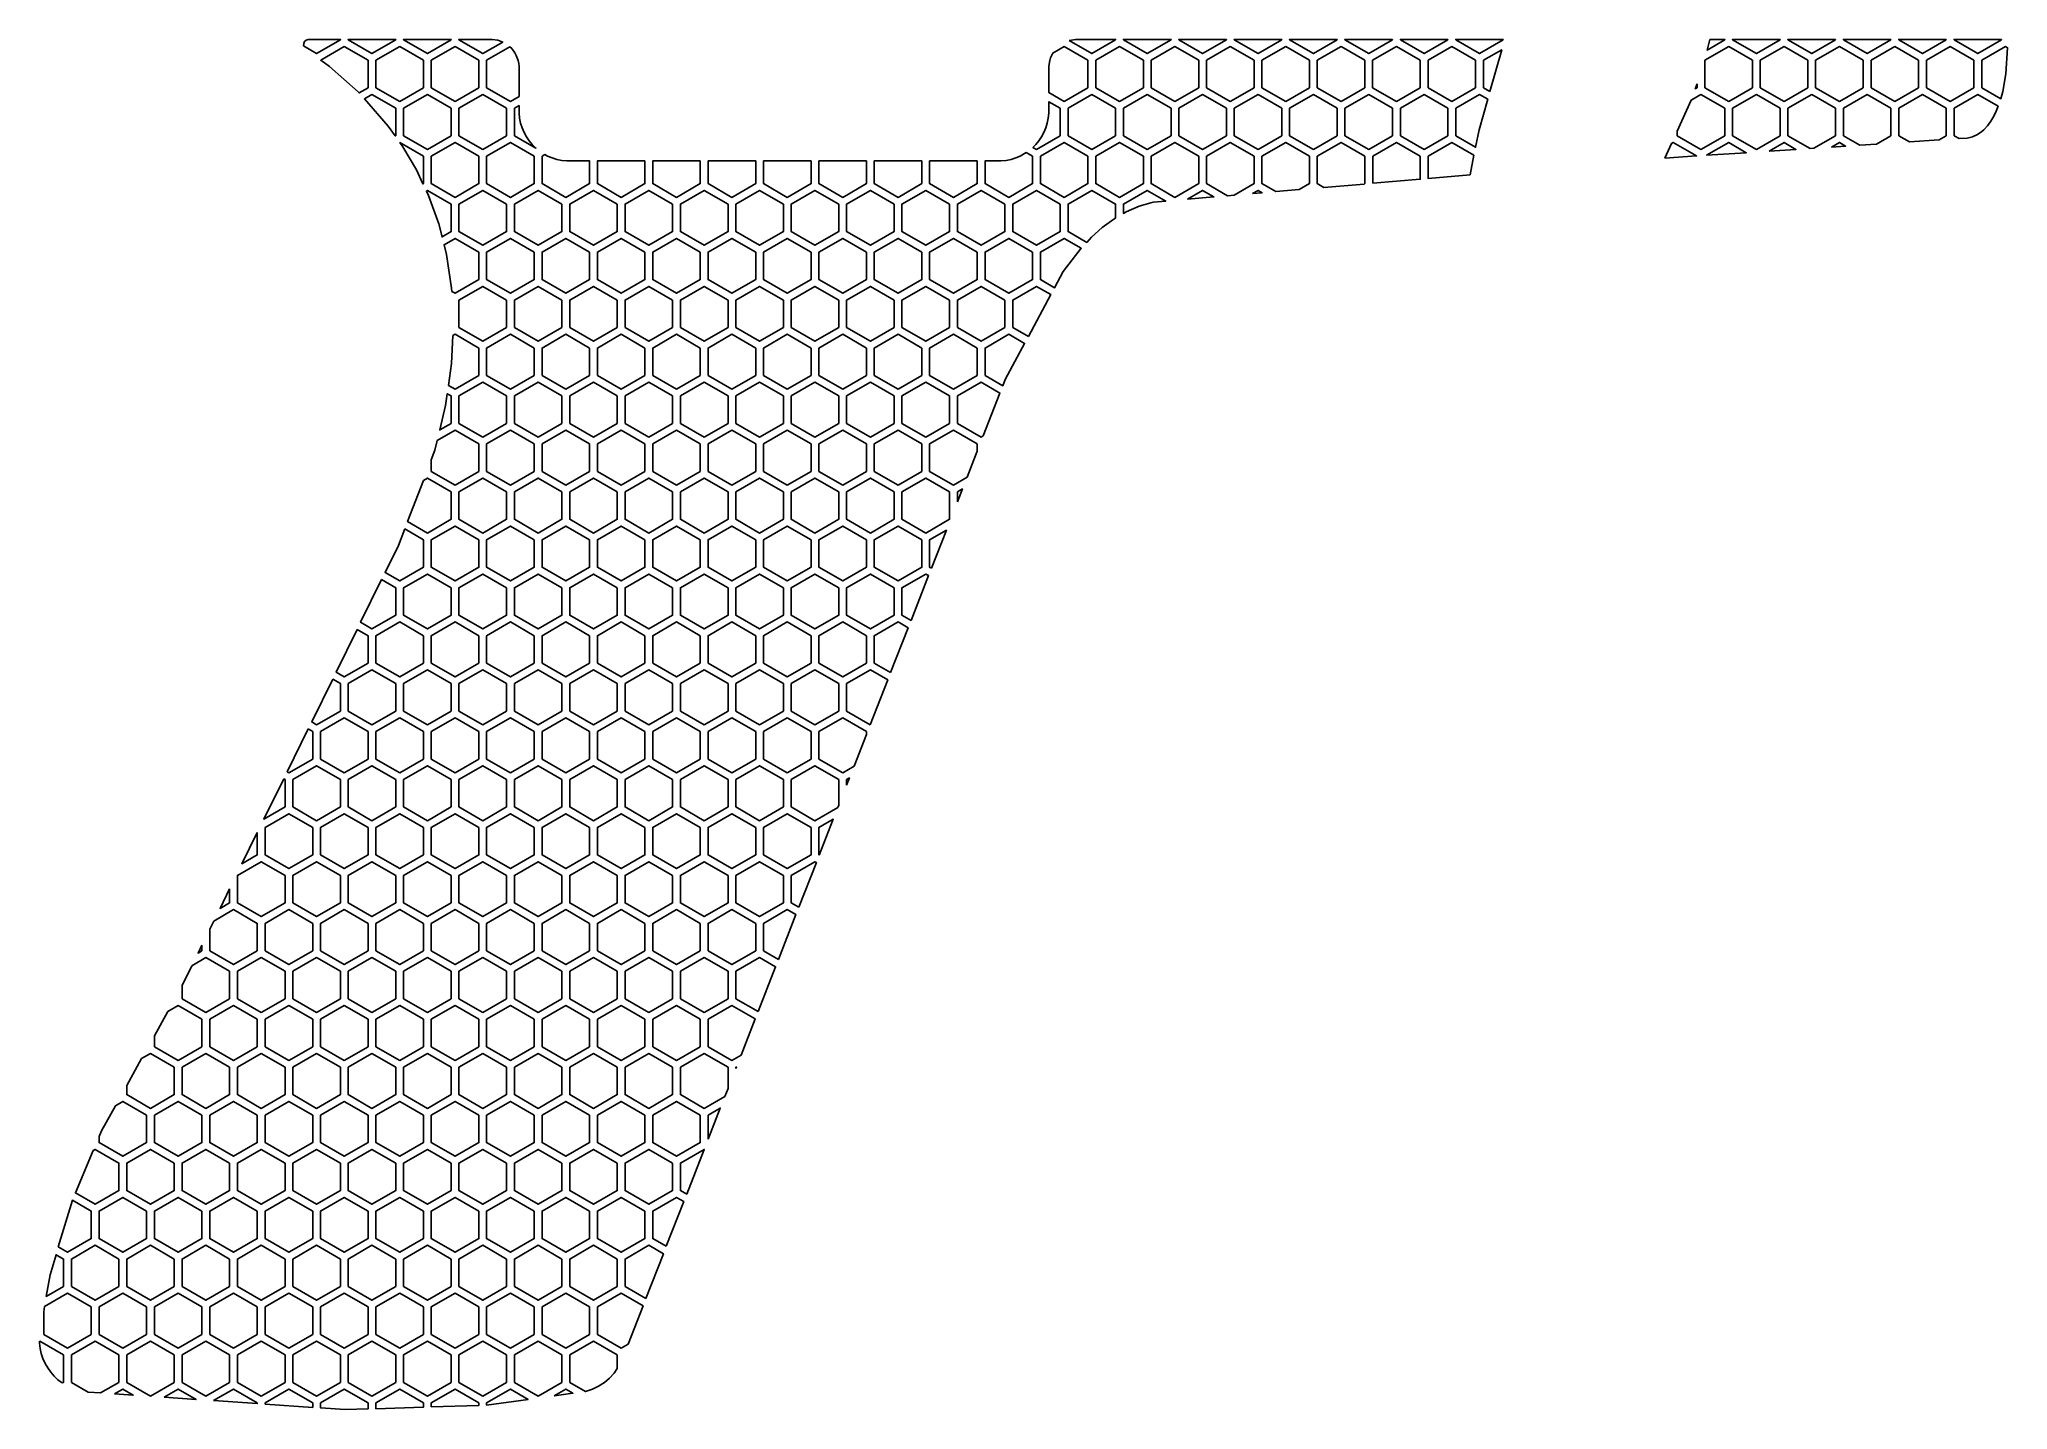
# Model space of a CAD drawing. Header units: millimetres. Extents: x 11 to 137, y -286 to -198.
import ezdxf

# ---------------------------------------------------------------- set-up
doc = ezdxf.new("R2010")
doc.units = ezdxf.units.MM

# ---------------------------------------------------------------- blocks, each defined once
blk = doc.blocks.new('HEX')
blk.add_lwpolyline([(1.516, 0.875), (0, 1.75), (-1.516, 0.875), (-1.516, -0.875), (0, -1.75), (1.516, -0.875)], close=True)

msp = doc.modelspace()

# ---------------------------------------------------------------- linework, layer by layer
for points in [[(28.269, -198.799), (28.28, -198.635), (28.343, -198.513), (28.449, -198.422), (28.561, -198.383), (30.622, -198.379), (30.622, -198.407), (29.106, -199.282), (28.269, -198.799)], [(31.752, -201.72), (29.926, -200.107), (29.367, -199.708), (30.872, -198.84), (32.387, -199.715), (32.387, -201.465), (31.818, -201.794), (31.752, -201.72)], [(34.153, -198.379), (34.153, -198.407), (32.637, -199.282), (31.122, -198.407), (31.122, -198.379), (34.153, -198.379)], [(37.684, -198.38), (37.684, -198.407), (36.168, -199.282), (34.653, -198.407), (34.653, -198.379), (37.684, -198.38)], [(40.3, -198.38), (40.659, -198.434), (40.971, -198.548), (39.699, -199.282), (38.184, -198.407), (38.184, -198.38), (40.3, -198.38)], [(41.544, -198.969), (41.752, -199.247), (41.835, -199.401), (41.957, -199.732), (41.993, -199.909), (42.011, -200.091), (42.016, -202.022), (41.465, -202.34), (39.949, -201.465), (39.949, -199.715), (41.433, -198.858), (41.544, -198.969)], [(75.804, -200.091), (75.858, -199.732), (75.911, -199.563), (76.06, -199.253), (76.776, -198.84), (78.291, -199.715), (78.291, -201.465), (76.776, -202.34), (75.8, -201.777), (75.804, -200.091)], [(77.102, -198.451), (77.515, -198.38), (80.057, -198.38), (80.057, -198.407), (78.541, -199.282), (77.102, -198.451)], [(83.588, -198.379), (83.588, -198.407), (82.072, -199.282), (80.557, -198.407), (80.557, -198.38), (83.588, -198.379)], [(87.119, -198.379), (87.119, -198.407), (85.604, -199.282), (84.088, -198.407), (84.088, -198.379), (87.119, -198.379)], [(90.65, -198.379), (90.65, -198.407), (89.135, -199.282), (87.619, -198.407), (87.619, -198.379), (90.65, -198.379)], [(94.181, -198.378), (94.181, -198.407), (92.666, -199.282), (91.15, -198.407), (91.15, -198.379), (94.181, -198.378)], [(97.712, -198.378), (97.712, -198.407), (96.197, -199.282), (94.681, -198.407), (94.681, -198.378), (97.712, -198.378)], [(101.243, -198.378), (101.243, -198.407), (99.728, -199.282), (98.212, -198.407), (98.212, -198.378), (101.243, -198.378)], [(104.775, -198.378), (104.775, -198.407), (103.259, -199.282), (101.743, -198.407), (101.743, -198.378), (104.775, -198.378)], [(103.924, -201.704), (103.509, -201.465), (103.509, -199.715), (104.676, -199.041), (103.924, -201.704)], [(117.944, -198.378), (118.899, -198.378), (118.899, -198.407), (117.77, -199.058), (117.944, -198.378)], [(122.43, -198.378), (122.43, -198.407), (120.914, -199.282), (119.399, -198.407), (119.399, -198.378), (122.43, -198.378)], [(125.961, -198.378), (125.961, -198.407), (124.446, -199.282), (122.93, -198.407), (122.93, -198.378), (125.961, -198.378)], [(129.492, -198.378), (129.492, -198.407), (127.977, -199.282), (126.461, -198.407), (126.461, -198.378), (129.492, -198.378)], [(133.023, -198.378), (133.023, -198.407), (131.508, -199.282), (129.992, -198.407), (129.992, -198.378), (133.023, -198.378)], [(136.554, -198.378), (136.554, -198.407), (135.039, -199.282), (133.523, -198.407), (133.523, -198.378), (136.554, -198.378)], [(136.821, -200.582), (136.632, -201.712), (136.501, -202.165), (135.289, -201.465), (135.289, -199.715), (136.804, -198.84), (136.937, -198.917), (136.821, -200.582)], [(33.676, -203.907), (32.154, -202.177), (32.637, -201.898), (34.153, -202.773), (34.153, -204.523), (34.121, -204.541), (33.676, -203.907)], [(103.231, -204.158), (103.011, -205.255), (101.743, -204.523), (101.743, -202.773), (103.259, -201.898), (103.783, -202.201), (103.231, -204.158)], [(115.868, -204.229), (116.756, -202.26), (117.383, -201.898), (118.899, -202.773), (118.899, -204.523), (117.383, -205.398), (115.868, -204.523), (115.868, -204.229)], [(117.133, -201.215), (117.133, -201.465), (117.02, -201.531), (117.133, -201.215)], [(124.337, -205.335), (122.93, -204.523), (122.93, -202.773), (124.446, -201.898), (125.961, -202.773), (125.961, -204.523), (124.582, -205.319), (124.337, -205.335)], [(127.504, -205.125), (126.461, -204.523), (126.461, -202.773), (127.977, -201.898), (129.492, -202.773), (129.492, -204.523), (128.572, -205.054), (127.504, -205.125)], [(130.671, -204.915), (129.992, -204.523), (129.992, -202.773), (131.508, -201.898), (133.023, -202.773), (133.023, -204.523), (132.562, -204.789), (130.671, -204.915)], [(136.213, -202.95), (136.056, -203.278), (135.87, -203.593), (135.657, -203.885), (135.417, -204.146), (135.287, -204.261), (135.006, -204.456), (134.698, -204.596), (134.534, -204.641), (134.363, -204.67), (133.838, -204.705), (133.523, -204.523), (133.523, -202.773), (135.039, -201.898), (136.331, -202.644), (136.213, -202.95)], [(42.018, -203.082), (42.051, -203.407), (42.115, -203.721), (42.209, -204.024), (42.331, -204.313), (42.48, -204.587), (42.654, -204.844), (42.851, -205.082), (43.085, -205.314), (41.715, -204.523), (41.715, -202.773), (42.017, -202.599), (42.018, -203.082)], [(74.964, -205.082), (75.161, -204.844), (75.335, -204.587), (75.484, -204.313), (75.606, -204.024), (75.7, -203.721), (75.764, -203.407), (75.797, -203.082), (75.799, -202.353), (76.526, -202.773), (76.526, -204.523), (75.01, -205.398), (74.781, -205.266), (74.964, -205.082)], [(35.466, -206.702), (34.602, -205.227), (34.418, -204.965), (35.918, -205.831), (35.918, -207.581), (35.889, -207.598), (35.466, -206.702)], [(43.838, -205.82), (44.127, -205.942), (44.43, -206.036), (44.744, -206.1), (45.069, -206.133), (46.512, -206.133), (46.512, -207.581), (44.996, -208.456), (43.48, -207.581), (43.48, -205.831), (43.664, -205.725), (43.838, -205.82)], [(72.746, -206.133), (73.07, -206.1), (73.385, -206.036), (73.687, -205.942), (73.976, -205.82), (74.358, -205.599), (74.76, -205.831), (74.76, -207.581), (73.245, -208.456), (71.729, -207.581), (71.729, -206.133), (72.746, -206.133)], [(87.195, -208.355), (85.854, -207.581), (85.854, -205.831), (87.369, -204.956), (88.885, -205.831), (88.885, -207.581), (87.605, -208.32), (87.195, -208.355)], [(90.266, -208.09), (89.385, -207.581), (89.385, -205.831), (90.9, -204.956), (92.416, -205.831), (92.416, -207.581), (91.757, -207.961), (90.266, -208.09)], [(93.338, -207.825), (92.916, -207.581), (92.916, -205.831), (94.431, -204.956), (95.947, -205.831), (95.947, -207.581), (95.909, -207.603), (93.338, -207.825)], [(96.447, -207.557), (96.447, -205.831), (97.962, -204.956), (99.478, -205.831), (99.478, -207.295), (96.447, -207.557)], [(102.657, -207.02), (99.978, -207.252), (99.978, -205.831), (101.493, -204.956), (102.907, -205.772), (102.657, -207.02)], [(115.085, -205.95), (115.508, -205.019), (115.618, -204.956), (117.106, -205.815), (115.085, -205.95)], [(117.732, -205.774), (119.149, -204.956), (120.273, -205.605), (117.732, -205.774)], [(121.722, -205.509), (122.68, -204.956), (123.44, -205.395), (121.722, -205.509)], [(125.712, -205.244), (126.211, -204.956), (126.607, -205.185), (125.712, -205.244)], [(50.043, -206.133), (50.043, -207.581), (48.527, -208.456), (47.012, -207.581), (47.012, -206.133), (50.043, -206.133)], [(53.574, -206.133), (53.574, -207.581), (52.058, -208.456), (50.543, -207.581), (50.543, -206.133), (53.574, -206.133)], [(57.105, -206.133), (57.105, -207.581), (55.589, -208.456), (54.074, -207.581), (54.074, -206.133), (57.105, -206.133)], [(60.636, -206.133), (60.636, -207.581), (59.12, -208.456), (57.605, -207.581), (57.605, -206.133), (60.636, -206.133)], [(64.167, -206.133), (64.167, -207.581), (62.651, -208.456), (61.136, -207.581), (61.136, -206.133), (64.167, -206.133)], [(67.698, -206.133), (67.698, -207.581), (66.183, -208.456), (64.667, -207.581), (64.667, -206.133), (67.698, -206.133)], [(71.229, -206.133), (71.229, -207.581), (69.714, -208.456), (68.198, -207.581), (68.198, -206.133), (71.229, -206.133)], [(36.89, -210.135), (36.238, -208.337), (36.103, -208.052), (36.168, -208.014), (37.684, -208.889), (37.684, -210.639), (37.104, -210.974), (36.89, -210.135)], [(79.935, -209.844), (79.202, -210.386), (78.516, -211.002), (78.212, -211.324), (77.026, -210.639), (77.026, -208.889), (78.541, -208.014), (80.057, -208.889), (80.057, -209.773), (79.935, -209.844)], [(82.455, -208.764), (81.558, -209.023), (80.72, -209.386), (80.557, -209.481), (80.557, -208.889), (82.072, -208.014), (83.253, -208.695), (82.455, -208.764)], [(84.629, -208.577), (85.604, -208.014), (86.325, -208.43), (84.629, -208.577)], [(88.781, -208.218), (89.135, -208.014), (89.396, -208.165), (88.781, -208.218)], [(37.716, -214.239), (37.392, -212.101), (37.233, -211.477), (37.934, -211.072), (39.449, -211.947), (39.449, -213.697), (37.934, -214.572), (37.727, -214.453), (37.716, -214.239)], [(76.712, -213.193), (76.161, -214.217), (75.26, -213.697), (75.26, -211.947), (76.776, -211.072), (77.862, -211.699), (76.712, -213.193)], [(74.49, -217.33), (73.495, -216.755), (73.495, -215.005), (75.01, -214.13), (75.925, -214.658), (74.49, -217.33)], [(37.714, -219.045), (37.799, -217.266), (37.934, -217.188), (39.449, -218.063), (39.449, -219.813), (37.934, -220.688), (37.512, -220.445), (37.714, -219.045)], [(73.02, -220.066), (72.863, -220.468), (71.729, -219.813), (71.729, -218.063), (73.245, -217.188), (74.253, -217.77), (73.02, -220.066)], [(71.611, -223.67), (71.479, -223.746), (69.964, -222.871), (69.964, -221.121), (71.479, -220.246), (72.679, -220.939), (71.611, -223.67)], [(37.329, -221.721), (37.436, -220.978), (37.684, -221.121), (37.684, -222.871), (36.957, -223.291), (37.329, -221.721)], [(36.65, -224.585), (36.798, -223.96), (37.934, -223.304), (39.449, -224.179), (39.449, -225.929), (37.934, -226.804), (36.418, -225.929), (36.418, -225.189), (36.65, -224.585)], [(70.582, -226.303), (69.714, -226.804), (68.198, -225.929), (68.198, -224.179), (69.714, -223.304), (71.229, -224.179), (71.229, -224.647), (70.582, -226.303)], [(35.911, -226.51), (36.168, -226.362), (37.684, -227.237), (37.684, -228.987), (36.168, -229.862), (34.906, -229.133), (35.911, -226.51)], [(69.964, -227.884), (69.964, -227.237), (70.29, -227.049), (69.964, -227.884)], [(34.724, -229.606), (35.918, -230.295), (35.918, -232.045), (34.403, -232.92), (33.472, -232.383), (34.324, -230.651), (34.724, -229.606)], [(68.311, -232.11), (68.198, -232.045), (68.198, -230.295), (69.261, -229.682), (68.311, -232.11)], [(33.251, -232.833), (34.153, -233.353), (34.153, -235.103), (32.637, -235.978), (31.912, -235.559), (33.251, -232.833)], [(67.011, -235.437), (66.433, -235.103), (66.433, -233.353), (67.948, -232.478), (68.127, -232.581), (67.011, -235.437)], [(65.71, -238.763), (64.667, -238.161), (64.667, -236.411), (66.183, -235.536), (66.826, -235.908), (65.71, -238.763)], [(31.691, -236.009), (32.387, -236.411), (32.387, -238.161), (30.872, -239.036), (30.351, -238.736), (31.691, -236.009)], [(30.13, -239.185), (30.622, -239.469), (30.622, -241.219), (29.106, -242.094), (28.79, -241.912), (30.13, -239.185)], [(64.409, -242.09), (62.901, -241.219), (62.901, -239.469), (64.417, -238.594), (65.526, -239.234), (64.409, -242.09)], [(63.376, -244.734), (62.651, -245.152), (61.136, -244.277), (61.136, -242.527), (62.651, -241.652), (64.167, -242.527), (64.167, -242.71), (63.376, -244.734)], [(28.569, -242.362), (28.856, -242.527), (28.856, -244.277), (27.341, -245.152), (27.23, -245.088), (28.569, -242.362)], [(62.346, -247.367), (60.886, -248.21), (59.37, -247.335), (59.37, -245.585), (60.886, -244.71), (62.401, -245.585), (62.401, -247.225), (62.346, -247.367)], [(27.009, -245.538), (27.091, -245.585), (27.091, -247.335), (25.744, -248.113), (27.009, -245.538)], [(62.901, -245.947), (62.901, -245.585), (63.084, -245.48), (62.901, -245.947)], [(61.158, -250.406), (61.136, -250.393), (61.136, -248.643), (62.055, -248.113), (61.158, -250.406)], [(25.325, -248.965), (25.325, -250.393), (24.345, -250.959), (25.325, -248.965)], [(59.857, -253.732), (59.37, -253.451), (59.37, -251.701), (60.886, -250.826), (60.974, -250.877), (59.857, -253.732)], [(23.559, -252.558), (23.559, -253.451), (22.947, -253.805), (23.559, -252.558)], [(22.551, -254.611), (23.809, -253.884), (25.325, -254.759), (25.325, -256.509), (23.809, -257.384), (22.294, -256.509), (22.294, -255.134), (22.551, -254.611)], [(58.557, -257.059), (57.605, -256.509), (57.605, -254.759), (59.12, -253.884), (59.673, -254.203), (58.557, -257.059)], [(21.153, -257.457), (22.044, -256.942), (23.559, -257.817), (23.559, -259.567), (22.044, -260.442), (20.528, -259.567), (20.528, -258.727), (21.153, -257.457)], [(21.794, -256.152), (21.794, -256.509), (21.549, -256.651), (21.794, -256.152)], [(57.256, -260.385), (55.839, -259.567), (55.839, -257.817), (57.355, -256.942), (58.373, -257.53), (57.256, -260.385)], [(19.621, -260.38), (20.278, -260), (21.794, -260.875), (21.794, -262.625), (20.278, -263.5), (18.763, -262.625), (18.763, -261.921), (19.621, -260.38)], [(56.169, -263.165), (55.589, -263.5), (54.074, -262.625), (54.074, -260.875), (55.589, -260), (57.072, -260.856), (56.169, -263.165)], [(17.948, -263.385), (18.513, -263.058), (20.028, -263.933), (20.028, -265.683), (18.513, -266.558), (16.997, -265.683), (16.997, -265.091), (17.948, -263.385)], [(55.14, -265.798), (53.824, -266.558), (52.308, -265.683), (52.308, -263.933), (53.824, -263.058), (55.339, -263.933), (55.339, -265.288), (55.14, -265.798)], [(55.839, -264.009), (55.839, -263.933), (55.878, -263.911), (55.839, -264.009)], [(15.385, -267.986), (16.274, -266.389), (16.747, -266.116), (18.263, -266.991), (18.263, -268.741), (16.747, -269.616), (15.232, -268.741), (15.232, -268.352), (15.385, -267.986)], [(54.074, -268.525), (54.074, -266.991), (54.848, -266.544), (54.074, -268.525)], [(14.856, -269.247), (14.982, -269.174), (16.497, -270.049), (16.497, -271.799), (14.982, -272.674), (13.723, -271.948), (14.856, -269.247)], [(52.704, -272.028), (52.308, -271.799), (52.308, -270.049), (53.819, -269.177), (52.704, -272.028)], [(51.404, -275.354), (50.543, -274.857), (50.543, -273.107), (52.058, -272.232), (52.52, -272.499), (51.404, -275.354)], [(12.633, -275.396), (13.529, -272.413), (14.732, -273.107), (14.732, -274.857), (13.216, -275.732), (12.633, -275.396)], [(12.106, -277.17), (12.487, -275.889), (12.966, -276.165), (12.966, -277.915), (11.87, -278.548), (12.106, -277.17)], [(50.103, -278.681), (48.777, -277.915), (48.777, -276.165), (50.293, -275.29), (51.219, -275.825), (50.103, -278.681)], [(11.76, -279.189), (13.216, -278.348), (14.732, -279.223), (14.732, -280.973), (13.216, -281.848), (11.701, -280.973), (11.701, -279.536), (11.76, -279.189)], [(48.963, -281.597), (48.527, -281.848), (47.012, -280.973), (47.012, -279.223), (48.527, -278.348), (49.919, -279.152), (48.963, -281.597)], [(12.878, -284.07), (12.614, -283.863), (12.372, -283.633), (12.154, -283.381), (11.961, -283.109), (11.794, -282.82), (11.656, -282.514), (11.548, -282.195), (11.472, -281.864), (11.428, -281.523), (11.426, -281.421), (11.451, -281.406), (12.966, -282.281), (12.966, -284.031), (12.878, -284.07)], [(14.537, -284.65), (13.466, -284.031), (13.466, -282.281), (14.982, -281.406), (16.497, -282.281), (16.497, -284.031), (15.332, -284.704), (14.537, -284.65)], [(48.075, -283.439), (47.782, -283.761), (47.453, -284.044), (47.091, -284.283), (46.699, -284.475), (46.262, -284.618), (45.246, -284.031), (45.246, -282.281), (46.762, -281.406), (48.277, -282.281), (48.277, -283.151), (48.075, -283.439)], [(16.226, -284.765), (16.747, -284.464), (17.409, -284.846), (16.226, -284.765)], [(19.383, -284.981), (20.278, -284.464), (21.415, -285.121), (19.383, -284.981)], [(22.539, -285.198), (23.809, -284.464), (25.325, -285.339), (25.325, -285.389), (22.539, -285.198)], [(25.825, -285.423), (25.825, -285.339), (27.341, -284.464), (28.856, -285.339), (28.856, -285.631), (25.825, -285.423)], [(30.926, -285.772), (29.356, -285.665), (29.356, -285.339), (30.872, -284.464), (32.387, -285.339), (32.387, -285.727), (30.926, -285.772)], [(32.887, -285.712), (32.887, -285.339), (34.403, -284.464), (35.918, -285.339), (35.918, -285.618), (32.887, -285.712)], [(36.418, -285.602), (36.418, -285.339), (37.934, -284.464), (39.449, -285.339), (39.449, -285.508), (36.418, -285.602)], [(39.949, -285.476), (39.949, -285.339), (41.465, -284.464), (42.594, -285.116), (39.949, -285.476)], [(44.258, -284.89), (44.996, -284.464), (45.453, -284.728), (44.258, -284.89)]]:
    msp.add_lwpolyline(points, close=True)

# ---------------------------------------------------------------- block references
for p in [(34.403, -200.59), (37.934, -200.59), (80.307, -200.59), (83.838, -200.59), (87.369, -200.59), (90.9, -200.59), (94.431, -200.59), (97.962, -200.59), (101.493, -200.59), (119.149, -200.59), (122.68, -200.59), (126.211, -200.59), (129.742, -200.59), (133.273, -200.59), (36.168, -203.648), (39.699, -203.648), (78.541, -203.648), (82.072, -203.648), (85.604, -203.648), (89.135, -203.648), (92.666, -203.648), (96.197, -203.648), (99.728, -203.648), (120.914, -203.648), (37.934, -206.706), (41.465, -206.706), (76.776, -206.706), (80.307, -206.706), (83.838, -206.706), (39.699, -209.764), (43.23, -209.764), (46.762, -209.764), (50.293, -209.764), (53.824, -209.764), (57.355, -209.764), (60.886, -209.764), (64.417, -209.764), (67.948, -209.764), (71.479, -209.764), (75.01, -209.764), (41.465, -212.822), (44.996, -212.822), (48.527, -212.822), (52.058, -212.822), (55.589, -212.822), (59.12, -212.822), (62.651, -212.822), (66.183, -212.822), (69.714, -212.822), (73.245, -212.822), (39.699, -215.88), (43.23, -215.88), (46.762, -215.88), (50.293, -215.88), (53.824, -215.88), (57.355, -215.88), (60.886, -215.88), (64.417, -215.88), (67.948, -215.88), (71.479, -215.88), (41.465, -218.938), (44.996, -218.938), (48.527, -218.938), (52.058, -218.938), (55.589, -218.938), (59.12, -218.938), (62.651, -218.938), (66.183, -218.938), (69.714, -218.938), (39.699, -221.996), (43.23, -221.996), (46.762, -221.996), (50.293, -221.996), (53.824, -221.996), (57.355, -221.996), (60.886, -221.996), (64.417, -221.996), (67.948, -221.996), (41.465, -225.054), (44.996, -225.054), (48.527, -225.054), (52.058, -225.054), (55.589, -225.054), (59.12, -225.054), (62.651, -225.054), (66.183, -225.054), (39.699, -228.112), (43.23, -228.112), (46.762, -228.112), (50.293, -228.112), (53.824, -228.112), (57.355, -228.112), (60.886, -228.112), (64.417, -228.112), (67.948, -228.112), (37.934, -231.17), (41.465, -231.17), (44.996, -231.17), (48.527, -231.17), (52.058, -231.17), (55.589, -231.17), (59.12, -231.17), (62.651, -231.17), (66.183, -231.17), (36.168, -234.228), (39.699, -234.228), (43.23, -234.228), (46.762, -234.228), (50.293, -234.228), (53.824, -234.228), (57.355, -234.228), (60.886, -234.228), (64.417, -234.228), (34.403, -237.286), (37.934, -237.286), (41.465, -237.286), (44.996, -237.286), (48.527, -237.286), (52.058, -237.286), (55.589, -237.286), (59.12, -237.286), (62.651, -237.286), (32.637, -240.344), (36.168, -240.344), (39.699, -240.344), (43.23, -240.344), (46.762, -240.344), (50.293, -240.344), (53.824, -240.344), (57.355, -240.344), (60.886, -240.344), (30.872, -243.402), (34.403, -243.402), (37.934, -243.402), (41.465, -243.402), (44.996, -243.402), (48.527, -243.402), (52.058, -243.402), (55.589, -243.402), (59.12, -243.402), (29.106, -246.46), (32.637, -246.46), (36.168, -246.46), (39.699, -246.46), (43.23, -246.46), (46.762, -246.46), (50.293, -246.46), (53.824, -246.46), (57.355, -246.46), (27.341, -249.518), (30.872, -249.518), (34.403, -249.518), (37.934, -249.518), (41.465, -249.518), (44.996, -249.518), (48.527, -249.518), (52.058, -249.518), (55.589, -249.518), (59.12, -249.518), (25.575, -252.576), (29.106, -252.576), (32.637, -252.576), (36.168, -252.576), (39.699, -252.576), (43.23, -252.576), (46.762, -252.576), (50.293, -252.576), (53.824, -252.576), (57.355, -252.576), (27.341, -255.634), (30.872, -255.634), (34.403, -255.634), (37.934, -255.634), (41.465, -255.634), (44.996, -255.634), (48.527, -255.634), (52.058, -255.634), (55.589, -255.634), (25.575, -258.692), (29.106, -258.692), (32.637, -258.692), (36.168, -258.692), (39.699, -258.692), (43.23, -258.692), (46.762, -258.692), (50.293, -258.692), (53.824, -258.692), (23.809, -261.75), (27.341, -261.75), (30.872, -261.75), (34.403, -261.75), (37.934, -261.75), (41.465, -261.75), (44.996, -261.75), (48.527, -261.75), (52.058, -261.75), (22.044, -264.808), (25.575, -264.808), (29.106, -264.808), (32.637, -264.808), (36.168, -264.808), (39.699, -264.808), (43.23, -264.808), (46.762, -264.808), (50.293, -264.808), (20.278, -267.866), (23.809, -267.866), (27.341, -267.866), (30.872, -267.866), (34.403, -267.866), (37.934, -267.866), (41.465, -267.866), (44.996, -267.866), (48.527, -267.866), (52.058, -267.866), (18.513, -270.924), (22.044, -270.924), (25.575, -270.924), (29.106, -270.924), (32.637, -270.924), (36.168, -270.924), (39.699, -270.924), (43.23, -270.924), (46.762, -270.924), (50.293, -270.924), (16.747, -273.982), (20.278, -273.982), (23.809, -273.982), (27.341, -273.982), (30.872, -273.982), (34.403, -273.982), (37.934, -273.982), (41.465, -273.982), (44.996, -273.982), (48.527, -273.982), (14.982, -277.04), (18.513, -277.04), (22.044, -277.04), (25.575, -277.04), (29.106, -277.04), (32.637, -277.04), (36.168, -277.04), (39.699, -277.04), (43.23, -277.04), (46.762, -277.04), (16.747, -280.098), (20.278, -280.098), (23.809, -280.098), (27.341, -280.098), (30.872, -280.098), (34.403, -280.098), (37.934, -280.098), (41.465, -280.098), (44.996, -280.098), (18.513, -283.156), (22.044, -283.156), (25.575, -283.156), (29.106, -283.156), (32.637, -283.156), (36.168, -283.156), (39.699, -283.156), (43.23, -283.156)]:
    msp.add_blockref('HEX', p)

doc.saveas('drawing.dxf')
